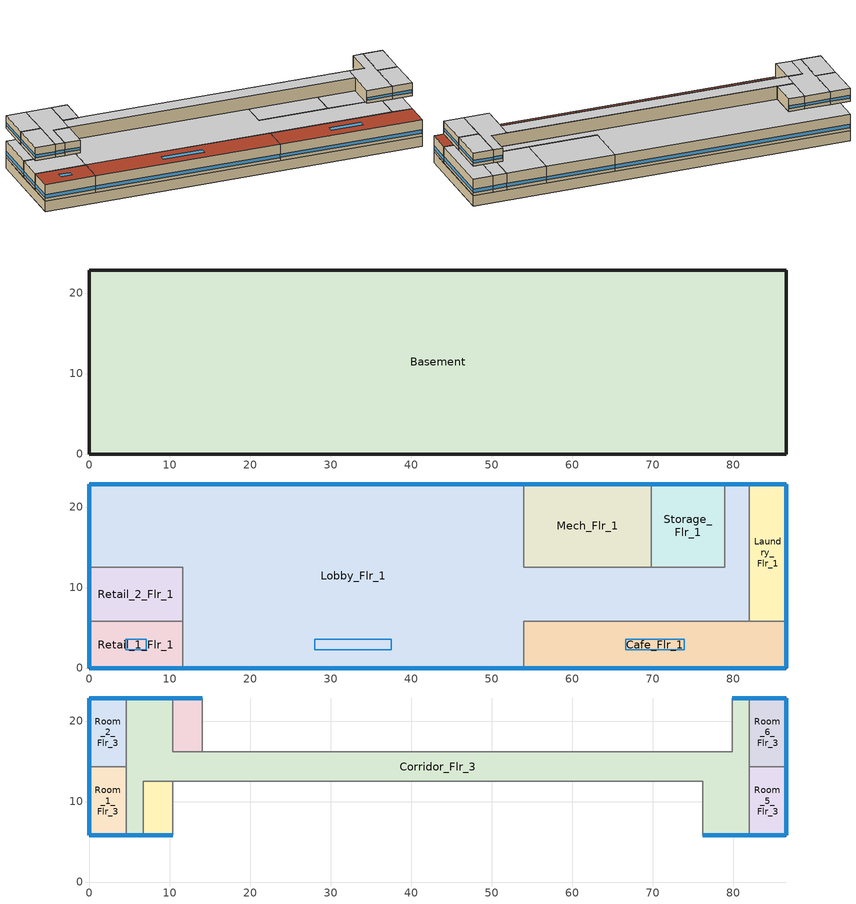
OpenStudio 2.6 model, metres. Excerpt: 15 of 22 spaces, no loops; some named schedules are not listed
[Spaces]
Basement
 floor ground: 86.56,22.86 86.56,0 0,0 0,22.86 z-2.44
 wall ground: 0,22.86 0,0 86.56,0 86.56,22.86 0,22.86 z-2.44:0
Lobby_Flr_1
 floor to Basement: 53.95,22.86 53.95,0 11.58,0 11.58,12.5 0,12.5 0,22.86 z0; 81.99,22.86 81.99,5.79 53.95,5.79 53.95,12.5 78.94,12.5 78.94,22.86 z0
 wall outside: 53.95,22.86 0,22.86 0,12.5 / 11.58,0 53.95,0 / 81.99,22.86 78.94,22.86 z0:3.96
 wall to Retail_1_Flr_1: 11.58,5.79 11.58,0 z0:3.96
 wall to Laundry_Flr_1: 81.99,5.79 81.99,22.86 z0:3.96
 wall to Storage_Flr_1: 78.94,22.86 78.94,12.5 69.8,12.5 z0:3.96
 wall to Cafe_Flr_1: 53.95,0 53.95,5.79 81.99,5.79 z0:3.96
 wall to Retail_2_Flr_1: 0,12.5 11.58,12.5 11.58,5.79 z0:3.96
 wall to Mech_Flr_1: 69.8,12.5 53.95,12.5 53.95,22.86 z0:3.96
 window: 53.92,22.86 0.03,22.86 / 11.61,0 53.92,0 / 0,22.83 0,12.52 z0.76:1.56; 81.97,22.86 78.97,22.86 z0.76:1.57
 ceiling adiabatic (BTAP-Int-Wall): 81.99,5.79 81.99,22.86 78.94,22.86 78.94,12.5 53.95,12.5 53.95,22.86 0,22.86 0,12.5 11.58,12.5 11.58,5.79 z3.96
 roof outside: 53.95,0 53.95,5.79 11.58,5.79 11.58,0 z3.96
 skylight: 37.5,2.25 37.5,3.54 28.03,3.54 28.03,2.25 z3.96
Retail_1_Flr_1
 floor to Basement: 11.58,5.79 11.58,0 0,0 0,5.79 z0
 wall outside: 0,5.79 0,0 11.58,0 z0:3.96
 wall to Retail_2_Flr_1: 11.58,5.79 0,5.79 z0:3.96
 window: 0.03,0 11.56,0 / 0,5.77 0,0.03 z0.76:1.56
 roof outside: 11.58,0 11.58,5.79 0,5.79 0,0 z3.96
 skylight: 7.09,2.25 7.09,3.54 4.5,3.54 4.5,2.25 z3.96
Retail_2_Flr_1
 floor to Basement: 11.58,12.5 11.58,5.79 0,5.79 0,12.5 z0
 wall outside: 0,12.5 0,5.79 z0:3.96
 window: 0,12.47 0,5.82 z0.76:1.56
 ceiling adiabatic (BTAP-Int-Wall): 11.58,5.79 11.58,12.5 0,12.5 0,5.79 z3.96
Laundry_Flr_1
 floor to Basement: 86.56,22.86 86.56,5.79 81.99,5.79 81.99,22.86 z0
 wall outside: 86.56,5.79 86.56,22.86 81.99,22.86 z0:3.96
 wall to Cafe_Flr_1: 81.99,5.79 86.56,5.79 z0:3.96
 window: 86.56,5.82 86.56,22.83 / 86.54,22.86 82.02,22.86 z0.76:1.56
 ceiling adiabatic (BTAP-Int-Wall): 86.56,5.79 86.56,22.86 81.99,22.86 81.99,5.79 z3.96
Storage_Flr_1
 floor to Basement: 78.94,22.86 78.94,12.5 69.8,12.5 69.8,22.86 z0
 wall outside: 78.94,22.86 69.8,22.86 z0:3.96
 wall to Mech_Flr_1: 69.8,22.86 69.8,12.5 z0:3.96
 window: 78.92,22.86 69.82,22.86 z0.76:1.56
 ceiling adiabatic (BTAP-Int-Wall): 78.94,12.5 78.94,22.86 69.8,22.86 69.8,12.5 z3.96
Mech_Flr_1
 floor to Basement: 69.8,22.86 69.8,12.5 53.95,12.5 53.95,22.86 z0
 wall outside: 69.8,22.86 53.95,22.86 z0:3.96
 window: 69.77,22.86 53.98,22.86 z0.76:1.56
 ceiling adiabatic (BTAP-Int-Wall): 69.8,12.5 69.8,22.86 53.95,22.86 53.95,12.5 z3.96
Cafe_Flr_1
 floor to Basement: 86.56,5.79 86.56,0 53.95,0 53.95,5.79 z0
 wall outside: 53.95,0 86.56,0 86.56,5.79 z0:3.96
 window: 86.56,0.03 86.56,5.77 / 53.98,0 86.54,0 z0.76:1.56
 roof outside: 86.56,0 86.56,5.79 53.95,5.79 53.95,0 z3.96
 skylight: 73.9,2.25 73.9,3.54 66.61,3.54 66.61,2.25 z3.96
Room_6_Flr_3
 floor adiabatic (BTAP-Int-Wall): 86.56,22.86 86.56,14.33 81.99,14.33 81.99,22.86 z7.01
 wall outside: 86.56,14.33 86.56,22.86 81.99,22.86 z7.01:10.06
 wall to Corridor_Flr_3: 81.99,22.86 81.99,14.33 z7.01:10.06
 wall to Room_5_Flr_3: 81.99,14.33 86.56,14.33 z7.01:10.06
 window: 86.56,14.35 86.56,22.83 z7.77:8.38; 86.54,22.86 82.02,22.86 z7.77:8.39
 ceiling adiabatic (BTAP-Int-Wall): 86.56,14.33 86.56,22.86 81.99,22.86 81.99,14.33 z10.06
Room_1_Flr_3
 floor adiabatic (BTAP-Int-Wall): 4.57,14.33 4.57,5.79 0,5.79 0,14.33 z7.01
 wall outside: 0,14.33 0,5.79 4.57,5.79 z7.01:10.06
 wall to Corridor_Flr_3: 4.57,5.79 4.57,14.33 z7.01:10.06
 wall to Room_2_Flr_3: 4.57,14.33 0,14.33 z7.01:10.06
 window: 0.03,5.79 4.55,5.79 z7.77:8.39; 0,14.3 0,5.82 z7.77:8.38
 ceiling adiabatic (BTAP-Int-Wall): 4.57,5.79 4.57,14.33 0,14.33 0,5.79 z10.06
Corridor_Flr_3
 floor adiabatic (BTAP-Int-Wall): 76.2,16.15 76.2,12.5 10.36,12.5 10.36,16.15 z7.01; 81.99,22.86 81.99,5.79 76.2,5.79 76.2,16.15 79.86,16.15 79.86,22.86 z7.01; 10.36,22.86 10.36,12.5 6.71,12.5 6.71,5.79 4.57,5.79 4.57,22.86 z7.01
 wall outside: 81.99,22.86 79.86,22.86 / 4.57,5.79 6.71,5.79 / 10.36,22.86 4.57,22.86 / 76.2,5.79 81.99,5.79 z7.01:10.06
 wall adiabatic (BTAP-Int-Wall): 79.86,22.86 79.86,16.15 14.02,16.15 10.36,16.15 10.36,22.86 / 6.71,5.79 6.71,12.5 10.36,12.5 76.2,12.5 76.2,5.79 z7.01:10.06
 wall to Room_2_Flr_3: 4.57,22.86 4.57,14.33 z7.01:10.06
 wall to Room_5_Flr_3: 81.99,5.79 81.99,14.33 z7.01:10.06
 window: 10.34,22.86 4.6,22.86 / 76.23,5.79 81.97,5.79 z7.77:8.38; 4.6,5.79 6.68,5.79 / 81.97,22.86 79.88,22.86 z7.77:8.39
 ceiling adiabatic (BTAP-Int-Wall): 81.99,5.79 81.99,22.86 79.86,22.86 79.86,16.15 76.2,16.15 76.2,5.79 z10.06; 6.71,5.79 6.71,12.5 10.36,12.5 10.36,22.86 4.57,22.86 4.57,5.79 z10.06; 76.2,12.5 76.2,16.15 10.36,16.15 10.36,12.5 z10.06
Room_2_Flr_3
 floor adiabatic (BTAP-Int-Wall): 4.57,22.86 4.57,14.33 0,14.33 0,22.86 z7.01
 wall outside: 4.57,22.86 0,22.86 0,14.33 z7.01:10.06
 window: 4.55,22.86 0.03,22.86 z7.77:8.39; 0,22.83 0,14.35 z7.77:8.38
 ceiling adiabatic (BTAP-Int-Wall): 4.57,14.33 4.57,22.86 0,22.86 0,14.33 z10.06
Room_4_Mult19_Flr_3
 floor adiabatic (BTAP-Int-Wall): 14.02,22.86 14.02,16.15 10.36,16.15 10.36,22.86 z7.01
 wall outside: 14.02,22.86 10.36,22.86 z7.01:10.06
 wall adiabatic (BTAP-Int-Wall): 10.36,22.86 10.36,16.15 14.02,16.15 14.02,22.86 z7.01:10.06
 window: 14,22.86 10.39,22.86 z7.77:8.39
 ceiling adiabatic (BTAP-Int-Wall): 14.02,16.15 14.02,22.86 10.36,22.86 10.36,16.15 z10.06
Room_5_Flr_3
 floor adiabatic (BTAP-Int-Wall): 86.56,14.33 86.56,5.79 81.99,5.79 81.99,14.33 z7.01
 wall outside: 81.99,5.79 86.56,5.79 86.56,14.33 z7.01:10.06
 window: 86.56,5.82 86.56,14.3 z7.77:8.38; 82.02,5.79 86.54,5.79 z7.77:8.39
 ceiling adiabatic (BTAP-Int-Wall): 86.56,5.79 86.56,14.33 81.99,14.33 81.99,5.79 z10.06
Room_3_Mult19_Flr_3
 floor adiabatic (BTAP-Int-Wall): 10.36,12.5 10.36,5.79 6.71,5.79 6.71,12.5 z7.01
 wall outside: 6.71,5.79 10.36,5.79 z7.01:10.06
 wall adiabatic (BTAP-Int-Wall): 10.36,5.79 10.36,12.5 6.71,12.5 6.71,5.79 z7.01:10.06
 window: 6.73,5.79 10.34,5.79 z7.77:8.39
 ceiling adiabatic (BTAP-Int-Wall): 10.36,5.79 10.36,12.5 6.71,12.5 6.71,5.79 z10.06
[Site]
Kuujjuaq AP_QC_CAN: Latitude {deg}=58.1; Longitude {deg}=-68.417; Time Zone {hr}=-5; Elevation {m}=39.9; Terrain=City
[Building]
LargeHotel-CAN_QC_Kuujjuaq.AP.719060_CWEC2016.epw created: 2018-10-11 19:45:18 +0000: North Axis {deg}=0; Default Construction Set=BTAP-Mass at hdd = 8550.0; Standards Number of Stories=7; Standards Number of Above Ground Stories=6; Standards Building Type=LargeHotel
[Site:WaterMainsTemperature]
Calculation Method=Correlation; Annual Average Outdoor Air Temperature {C}=-3.825; Maximum Difference In Monthly Average Outdoor Air Temperatures {deltaC}=36
[Site:GroundTemperature:BuildingSurface]
19.527, 19.502, 19.536, 19.598, 20.002, 21.64, 22.225, 22.375, 21.449, 20.121, 19.802, 19.633
[ClimateZones]
Climate Zone Institution Name 2=CEC; Climate Zone Document Name 2=California Climate Zone Descriptions; Climate Zone Document Year 2=1995
[SizingPeriod:DesignDay] Barometric Pressure {Pa}=100847; Sky Clearness=0; Rain Indicator=0; Snow Indicator=0; Day of Month=21; Daylight Saving Time Indicator=0; Humidity Indicating Type=Wetbulb; Dry-Bulb Temperature Range Modifier Type=DefaultMultipliers
Name | Maximum Dry-Bulb Temperature {C} | Daily Dry-Bulb Temperature Range {deltaC} | Humidity Indicating Conditions at Maximum Dry-Bulb | Wind Speed {m/s} | Wind Direction {deg} | Month | Day Type | Solar Model Indicator | ASHRAE Taub | ASHRAE Taud
Kuujjuaq AP Ann Htg 99.6% Condns DB | -36.2 | 0 | -36.2 | 2.2 | 220 | 1 | WinterDesignDay | ASHRAEClearSky
Kuujjuaq AP Ann Clg .4% Condns DB=>MWB | 24.1 | 10.3 | 16.2 | 4 | 210 | 7 | SummerDesignDay | ASHRAETau | 0.364 | 2.418
[Material:NoMass] Roughness=Smooth; Thermal Absorptance=0.9; Solar Absorptance=0.7
Name | Thermal Resistance {m2-K/W} | Visible Absorptance
Typical Carpet Pad | 0.21648 | 0.8
Typical Insulation 1 | 6.78179 | 0.7
Typical Insulation 2 | 5.19354 | 0.7
Typical Insulation 3 | 7.04224 | 0.7
Typical Carpet Pad 2 | 2.57255 | 0.8
Typical Carpet Pad 3 | 4.69593 | 0.8
Typical Insulation 4 | 0.624982 | 0.7
Typical Insulation 5 | 0.625 | 0.7
[Material]
Name | Roughness | Thickness {m} | Conductivity {W/m-K} | Density {kg/m3} | Specific Heat {J/kg-K} | Thermal Absorptance | Solar Absorptance | Visible Absorptance
100mm Normalweight concrete floor | MediumSmooth | 0.1016 | 2.31 | 2322 | 832
G01 13mm gypsum board | Smooth | 0.0127 | 0.16 | 800 | 1090 | 0.9 | 0.7 | 0.5
G05 25mm wood | MediumSmooth | 0.0254 | 0.15 | 608 | 1630 | 0.9 | 0.5 | 0.5
4 in. Normalweight Concrete Floor | MediumRough | 0.1016 | 2.31 | 2322 | 832 | 0.9 | 0.7 | 0.7
1IN Stucco | Smooth | 0.0253 | 0.6918 | 1858 | 837 | 0.9 | 0.7 | 0.92
8IN CONCRETE HW RefBldg | Rough | 0.2032 | 1.311 | 2240 | 836.8 | 0.9 | 0.7 | 0.7
1/2IN Gypsum | Smooth | 0.0127 | 0.16 | 784.9 | 830 | 0.9 | 0.4 | 0.4
Metal Roof Surface; F08 Metal surface | Smooth | 0.0008 | 45.28 | 7824 | 500 | 0.9 | 0.7 | 0.7
6 in. Normalweight Concrete Floor | MediumRough | 0.1524 | 2.31 | 2322 | 832 | 0.9 | 0.7 | 0.7
[Construction]
BTAP-Int-Floor: 100mm Normalweight concrete floor, Typical Carpet Pad
BTAP-Int-Wall: G01 13mm gypsum board, G01 13mm gypsum board
BTAP-Int-Ceiling: Typical Carpet Pad, 100mm Normalweight concrete floor
BTAP-Ext-DaylightDiffuser: SimpleGlazing
BTAP-Int-Door: G05 25mm wood
BTAP-Ext-Floor-Mass:U-0.142: Typical Insulation 1, 4 in. Normalweight Concrete Floor, Typical Carpet Pad
BTAP-Ext-Wall-Mass:U-0.183: 1IN Stucco, 8IN CONCRETE HW RefBldg, Typical Insulation 2, 1/2IN Gypsum
BTAP-Ext-Roof-Metal:U-0.142: Metal Roof Surface, Typical Insulation 3
BTAP-Grnd-Floor-Mass:U-0.379: 6 in. Normalweight Concrete Floor, Typical Carpet Pad 2
BTAP-Grnd-Roof-Mass:U-0.21: 6 in. Normalweight Concrete Floor, Typical Carpet Pad 3
BTAP-Ext-Door:U-1.6: F08 Metal surface, Typical Insulation 4
BTAP-Ext-OverHeadDoor:U-1.6: Typical Insulation 5
BTAP-Ext-DaylightDiffuser:U=0.160 SHGC=0.600: SimpleGlazing:U=0.160 SHGC=0.600
[DefaultConstructionSet]
BTAP-Mass at hdd = 8550.0: Default Exterior Surface Constructions=BTAP-Mass at hdd = 8550.0; Default Interior Surface Constructions=Default Surface Constructions 2; Default Ground Contact Surface Constructions=BTAP-Mass at hdd = 8550.0 1; Default Exterior SubSurface Constructions=BTAP-Mass at hdd = 8550.0; Default Interior SubSurface Constructions=Default Sub Surface Constructions 2; Interior Partition Construction=BTAP-Int-Door
[DefaultSurfaceConstructions]
Name | Floor Construction | Wall Construction | Roof Ceiling Construction
Default Surface Constructions 2 | BTAP-Int-Floor | BTAP-Int-Wall | BTAP-Int-Ceiling
BTAP-Mass at hdd = 8550.0 | BTAP-Ext-Floor-Mass:U-0.142 | BTAP-Ext-Wall-Mass:U-0.183 | BTAP-Ext-Roof-Metal:U-0.142
BTAP-Mass at hdd = 8550.0 1 | BTAP-Grnd-Floor-Mass:U-0.379 | BTAP-Grnd-Roof-Mass:U-0.21 | BTAP-Grnd-Roof-Mass:U-0.21
[DefaultSubSurfaceConstructions]
Name | Fixed Window Construction | Operable Window Construction | Door Construction | Glass Door Construction | Overhead Door Construction | Skylight Construction | Tubular Daylight Dome Construction | Tubular Daylight Diffuser Construction
Default Sub Surface Constructions 2 | BTAP-Ext-DaylightDiffuser | BTAP-Ext-DaylightDiffuser | BTAP-Int-Door
BTAP-Mass at hdd = 8550.0 | BTAP-Ext-DaylightDiffuser:U=0.160 SHGC=0.600 | BTAP-Ext-DaylightDiffuser:U=0.160 SHGC=0.600 | BTAP-Ext-Door:U-1.6 | BTAP-Ext-DaylightDiffuser:U=0.160 SHGC=0.600 | BTAP-Ext-OverHeadDoor:U-1.6 | BTAP-Ext-DaylightDiffuser:U=0.160 SHGC=0.600 | BTAP-Ext-DaylightDiffuser:U=0.160 SHGC=0.600 | BTAP-Ext-DaylightDiffuser:U=0.160 SHGC=0.600
[WindowMaterial:SimpleGlazingSystem] Solar Heat Gain Coefficient=0.6; Visible Transmittance=0.21
Name | U-Factor {W/m2-K}
SimpleGlazing | 2.2
SimpleGlazing:U=0.160 SHGC=0.600 | 1.6
[Space] Part of Total Floor Area=Yes
Name | Space Type | Building Story | Thermal Zone
Corridor_Flr_3 | Space Function Corridor/Transition area - hospital-sch-E | Building Story 3 | Sp-Corridor_Flr_3 Sys-1 Flr-3 Sch-E HPlcmt-south ZN
Laundry_Flr_1 | Space Function Laundry/Washing area | Building Story 2 | Sp-Laundry_Flr_1 Sys-6 Flr-2 Sch-C HPlcmt-east ZN
Lobby_Flr_1 | Space Function Lobby - hotel | Building Story 2 | Sp-Lobby_Flr_1 Sys-6 Flr-2 Sch-H HPlcmt-north ZN
Retail_1_Flr_1 | Space Function Sales area | Building Story 2 | Sp-Retail_1_Flr_1 Sys-6 Flr-2 Sch-C HPlcmt-south ZN
Room_1_Flr_3 | Space Function Guest room | Building Story 3 | Sp-Room_1_Flr_3 Sys-1 Flr-3 Sch-F HPlcmt-west ZN
Basement | Space Function Storage room <= 5 m2 <= 100 m2-sch-E | Building Story 1 | Sp-Basement Sys-4 Flr-1 Sch-E HPlcmt-north ZN
Room_6_Flr_3 | Space Function Guest room | Building Story 3 | Sp-Room_6_Flr_3 Sys-1 Flr-3 Sch-F HPlcmt-east ZN
Room_5_Flr_3 | Space Function Guest room | Building Story 3 | Sp-Room_5_Flr_3 Sys-1 Flr-3 Sch-F HPlcmt-east ZN
Room_4_Mult19_Flr_3 | Space Function Guest room | Building Story 3 | Sp-Room_4_Mult19_Flr_3 Sys-1 Flr-3 Sch-F HPlcmt-north ZN
Cafe_Flr_1 | Space Function Retail facility mall concourse | Building Story 2 | Sp-Cafe_Flr_1 Sys-6 Flr-2 Sch-C HPlcmt-south ZN
Mech_Flr_1 | Space Function Electrical/Mechanical room-sch-E | Building Story 2 | Sp-Mech_Flr_1 Sys-6 Flr-2 Sch-E HPlcmt-north ZN
Retail_2_Flr_1 | Space Function Sales area | Building Story 2 | Sp-Retail_2_Flr_1 Sys-6 Flr-2 Sch-C HPlcmt-west ZN
Storage_Flr_1 | Space Function Storage room <= 5 m2 <= 100 m2-sch-E | Building Story 2 | Sp-Storage_Flr_1 Sys-4 Flr-2 Sch-E HPlcmt-north ZN
Room_2_Flr_3 | Space Function Guest room | Building Story 3 | Sp-Room_2_Flr_3 Sys-1 Flr-3 Sch-F HPlcmt-west ZN
Room_3_Mult19_Flr_3 | Space Function Guest room | Building Story 3 | Sp-Room_3_Mult19_Flr_3 Sys-1 Flr-3 Sch-F HPlcmt-south ZN
[BuildingStory]
Name | Nominal Z Coordinate {m}
Building Story 1 | -2.439
Building Story 2 | 0
Building Story 3 | 7.008
[SpaceType] Standards Building Type=Space Function
Name | Default Schedule Set | Design Specification Outdoor Air Object | Standards Space Type
Space Function Storage room <= 5 m2 <= 100 m2-sch-E | Space Function Storage room <= 5 m2 <= 100 m2-sch-E Schedule Set | Space Function Storage room <= 5 m2 <= 100 m2-sch-E Ventilation | Storage room <= 5 m2 <= 100 m2-sch-E
Space Function Retail facility mall concourse | Space Function Retail facility mall concourse Schedule Set | Space Function Retail facility mall concourse Ventilation | Retail facility mall concourse
Space Function Corridor/Transition area - hospital-sch-E | Space Function Corridor/Transition area - hospital-sch-E Schedule Set | Space Function Corridor/Transition area - hospital-sch-E Ventilation | Corridor/Transition area - hospital-sch-E
Space Function Laundry/Washing area | Space Function Laundry/Washing area Schedule Set | Space Function Laundry/Washing area Ventilation | Laundry/Washing area
Space Function Lobby - hotel | Space Function Lobby - hotel Schedule Set | Space Function Lobby - hotel Ventilation | Lobby - hotel
Space Function Electrical/Mechanical room-sch-E | Space Function Electrical/Mechanical room-sch-E Schedule Set | Space Function Electrical/Mechanical room-sch-E Ventilation | Electrical/Mechanical room-sch-E
Space Function Sales area | Space Function Sales area Schedule Set | Space Function Sales area Ventilation | Sales area
Space Function Guest room | Space Function Guest room Schedule Set | Space Function Guest room Ventilation | Guest room
[People] Work Efficiency Schedule=Work Efficiency Schedule; Clothing Insulation Schedule=Clothing Schedule; Air Velocity Schedule=Air Velocity Schedule; Multiplier=1
Name | People Definition | Space or SpaceType
Space Function Corridor/Transition area - hospital-sch-E People | Space Function Corridor/Transition area - hospital-sch-E People Definition | Space Function Corridor/Transition area - hospital-sch-E
Space Function Laundry/Washing area People | Space Function Laundry/Washing area People Definition | Space Function Laundry/Washing area
Space Function Lobby - hotel People | Space Function Lobby - hotel People Definition | Space Function Lobby - hotel
Space Function Sales area People | Space Function Sales area People Definition | Space Function Sales area
[Lights] Fraction Replaceable=1
Name | Lights Definition | Space or SpaceType
Space Function Corridor/Transition area - hospital-sch-E Lights | Space Function Corridor/Transition area - hospital-sch-E Lights Definition | Space Function Corridor/Transition area - hospital-sch-E
Space Function Laundry/Washing area Lights | Space Function Laundry/Washing area Lights Definition | Space Function Laundry/Washing area
Space Function Lobby - hotel Lights | Space Function Lobby - hotel Lights Definition | Space Function Lobby - hotel
Space Function Sales area Lights | Space Function Sales area Lights Definition | Space Function Sales area
[DesignSpecification:OutdoorAir] Outdoor Air Method=Sum; Outdoor Air Flow per Person {m3/s-person}=0; Outdoor Air Flow Rate {m3/s}=0; Outdoor Air Flow Air Changes per Hour {1/hr}=0
Name | Outdoor Air Flow per Floor Area {m3/s-m2}
Space Function Corridor/Transition area - hospital-sch-E Ventilation | 0.0003048
Space Function Laundry/Washing area Ventilation | 0.00084836
Space Function Lobby - hotel Ventilation | 0.00143764
Space Function Sales area Ventilation | 0.0011684
[DefaultScheduleSet] People Activity Level Schedule=NECB-Activity; Infiltration Schedule=Always On
Name | Number of People Schedule | Lighting Schedule | Electric Equipment Schedule
Space Function Corridor/Transition area - hospital-sch-E Schedule Set | NECB-E-Occupancy | NECB-E-Occupancy-NECB-E-Lighting-0.0-0.0-0.67-Light Ruleset | NECB-E-Electric-Equipment
Space Function Laundry/Washing area Schedule Set | NECB-C-Occupancy | NECB-C-Lighting | NECB-C-Electric-Equipment
Space Function Lobby - hotel Schedule Set | NECB-H-Occupancy | NECB-H-Occupancy-NECB-H-Lighting-0.0-0.0-0.67-Light Ruleset | NECB-H-Electric-Equipment
Space Function Sales area Schedule Set | NECB-C-Occupancy | NECB-C-Occupancy-NECB-C-Lighting-0.0-0.0-0.67-Light Ruleset | NECB-C-Electric-Equipment
[ThermostatSetpoint:DualSetpoint]
Name | Heating Setpoint Temperature Schedule | Cooling Setpoint Temperature Schedule
Space Function Corridor/Transition area - hospital-sch-E Thermostat 3; Space Function Storage room <= 5 m2 <= 100 m2-sch-E Thermostat 3; Space Function Storage room <= 5 m2 <= 100 m2-sch-E Thermostat 4; Space Function Electrical/Mechanical room-sch-E Thermostat 2 | NECB-E-Thermostat Setpoint-Heating | NECB-E-Thermostat Setpoint-Cooling
Space Function Guest room Thermostat 10; Space Function Guest room Thermostat 11; Space Function Guest room Thermostat 12; Space Function Guest room Thermostat 13; Space Function Guest room Thermostat 14; Space Function Guest room Thermostat 15 | NECB-F-Thermostat Setpoint-Heating | NECB-F-Thermostat Setpoint-Cooling
Space Function Laundry/Washing area Thermostat 2; Space Function Sales area Thermostat 3; Space Function Retail facility mall concourse Thermostat 2; Space Function Sales area Thermostat 4 | NECB-C-Thermostat Setpoint-Heating | NECB-C-Thermostat Setpoint-Cooling
Space Function Lobby - hotel Thermostat 2 | NECB-H-Thermostat Setpoint-Heating | NECB-H-Thermostat Setpoint-Cooling
[ElectricEquipment]
Name | Electric Equipment Definition | Space or SpaceType
Space Function Laundry/Washing area Elec Equip | Space Function Laundry/Washing area Elec Equip Definition | Space Function Laundry/Washing area
Space Function Lobby - hotel Elec Equip | Space Function Lobby - hotel Elec Equip Definition | Space Function Lobby - hotel
[SpaceInfiltration:DesignFlowRate] Schedule=Always On Discrete; Design Flow Rate Calculation Method=Flow/ExteriorArea; Flow per Exterior Surface Area {m3/s-m2}=0.00025; Constant Term Coefficient=0; Temperature Term Coefficient=0; Velocity Term Coefficient=0.224; Velocity Squared Term Coefficient=0
Name | Space or SpaceType
Cafe_Flr_1 Infiltration | Cafe_Flr_1
Corridor_Flr_3 Infiltration | Corridor_Flr_3
Laundry_Flr_1 Infiltration | Laundry_Flr_1
Lobby_Flr_1 Infiltration | Lobby_Flr_1
Mech_Flr_1 Infiltration | Mech_Flr_1
Retail_1_Flr_1 Infiltration | Retail_1_Flr_1
Retail_2_Flr_1 Infiltration | Retail_2_Flr_1
Room_1_Flr_3 Infiltration | Room_1_Flr_3
Room_2_Flr_3 Infiltration | Room_2_Flr_3
Room_3_Mult19_Flr_3 Infiltration | Room_3_Mult19_Flr_3
Room_4_Mult19_Flr_3 Infiltration | Room_4_Mult19_Flr_3
Room_5_Flr_3 Infiltration | Room_5_Flr_3
Room_6_Flr_3 Infiltration | Room_6_Flr_3
Storage_Flr_1 Infiltration | Storage_Flr_1
[ThermalZone] Use Ideal Air Loads=No
Name | Multiplier | Thermostat
Sp-Corridor_Flr_3 Sys-1 Flr-3 Sch-E HPlcmt-south ZN | 4 | Space Function Corridor/Transition area - hospital-sch-E Thermostat 3
Sp-Room_4_Mult19_Flr_3 Sys-1 Flr-3 Sch-F HPlcmt-north ZN | 76 | Space Function Guest room Thermostat 10
Sp-Room_5_Flr_3 Sys-1 Flr-3 Sch-F HPlcmt-east ZN | 4 | Space Function Guest room Thermostat 11
Sp-Room_6_Flr_3 Sys-1 Flr-3 Sch-F HPlcmt-east ZN | 4 | Space Function Guest room Thermostat 12
Sp-Room_1_Flr_3 Sys-1 Flr-3 Sch-F HPlcmt-west ZN | 4 | Space Function Guest room Thermostat 13
Sp-Room_2_Flr_3 Sys-1 Flr-3 Sch-F HPlcmt-west ZN | 4 | Space Function Guest room Thermostat 14
Sp-Room_3_Mult19_Flr_3 Sys-1 Flr-3 Sch-F HPlcmt-south ZN | 76 | Space Function Guest room Thermostat 15
Sp-Basement Sys-4 Flr-1 Sch-E HPlcmt-north ZN |  | Space Function Storage room <= 5 m2 <= 100 m2-sch-E Thermostat 3
Sp-Storage_Flr_1 Sys-4 Flr-2 Sch-E HPlcmt-north ZN |  | Space Function Storage room <= 5 m2 <= 100 m2-sch-E Thermostat 4
Sp-Mech_Flr_1 Sys-6 Flr-2 Sch-E HPlcmt-north ZN |  | Space Function Electrical/Mechanical room-sch-E Thermostat 2
Sp-Laundry_Flr_1 Sys-6 Flr-2 Sch-C HPlcmt-east ZN |  | Space Function Laundry/Washing area Thermostat 2
Sp-Retail_2_Flr_1 Sys-6 Flr-2 Sch-C HPlcmt-west ZN |  | Space Function Sales area Thermostat 3
Sp-Cafe_Flr_1 Sys-6 Flr-2 Sch-C HPlcmt-south ZN |  | Space Function Retail facility mall concourse Thermostat 2
Sp-Retail_1_Flr_1 Sys-6 Flr-2 Sch-C HPlcmt-south ZN |  | Space Function Sales area Thermostat 4
Sp-Lobby_Flr_1 Sys-6 Flr-2 Sch-H HPlcmt-north ZN |  | Space Function Lobby - hotel Thermostat 2
